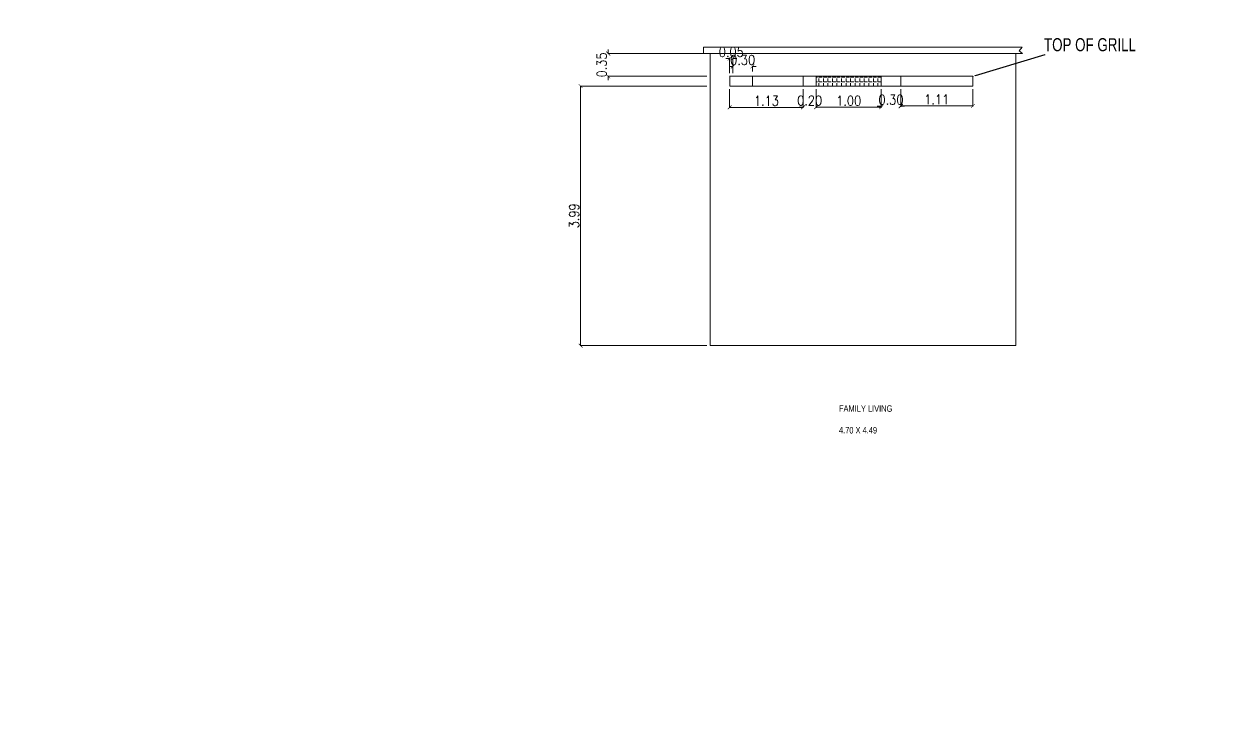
# Model space of a CAD drawing. Header units: centimetres. Extents: x -222850 to -5411, y 68875 to 74032.
# Drawn here: x -210617 to -208755, y 71100 to 72188 of the extents above; entities that cross this region are included whole.
import ezdxf
from ezdxf import colors
from ezdxf.entities.mleader import LeaderData, LeaderLine
from ezdxf.math import Vec2, Vec3

# ---------------------------------------------------------------- set-up
doc = ezdxf.new("R2010")
doc.units = ezdxf.units.CM
doc.header["$PDMODE"] = 34
doc.layers.add('A TEXT FRAME', color=253, linetype='Continuous')
doc.layers.add('TXT BM NME', color=102, linetype='Continuous', lineweight=13)
doc.styles.add('0672-x-Core Bldg A&B-Lvl-Typ$0$ROMANS', font='romans.shx', dxfattribs={"width": 0.85})
doc.styles.add('MAPLE', font='swisscl.ttf', dxfattribs={"height": 20})
doc.styles.add('sin 1 in 100', font='ARIALN.TTF', dxfattribs={"height": 10})
doc.styles.get("Standard").update_dxf_attribs({"font": 'arial.ttf'})
doc.dimstyles.new('A-AHAMED', dxfattribs={"dimscale": 50, "dimtxt": 0.3, "dimasz": 0.12, "dimexe": 0.015, "dimexo": 0.1, "dimgap": 0.05, "dimtad": 3, "dimlfac": 0.01, "dimrnd": 0.005, "dimzin": 1, "dimdsep": 46, "dimtxsty": '0672-x-Core Bldg A&B-Lvl-Typ$0$ROMANS', "dimblk": 'ARCHTICK', "dimcen": 0.5, "dimclrd": 8, "dimclre": 8, "dimclrt": 3, "dimadec": 0, "dimazin": 0, "dimtfac": 0.72, "dimtix": 1, "dimtofl": 0, "dimtmove": 1, "dimatfit": 3, "dimldrblk": 'DOTBLANK', "dimfxl": 1, "dimfxlon": 1, "dimtolj": 1, "dimtzin": 15, "dimlwd": 5, "dimlwe": 5, "dimarcsym": 0})

# ---------------------------------------------------------------- blocks, each defined once
blk = doc.blocks.new('_ArchTick')
at = {"color": 0, "linetype": 'ByBlock', "const_width": 0.15}
blk.add_lwpolyline([(-0.5, -0.5), (0.5, 0.5)], dxfattribs=at)
blk = doc.blocks.new('*D13')
at = {"layer": 'A TEXT FRAME', "color": 8, "linetype": 'ByBlock', "lineweight": 5, "transparency": 16777216}
for p, q in [((-5415.9, 71697.7), (-5429.1, 71697.7)), ((-5428.3, 71697.7), (-5428.3, 71522.3)), ((-5478.3, 71522.3), (-5427.6, 71522.3))]:
    blk.add_line(p, q, dxfattribs=at)
at = {"layer": 'Defpoints', "color": 0, "linetype": 'ByBlock', "transparency": 16777216}
for p in [(-5410.9, 71697.7), (-215115.2, 71522.3), (-5428.3, 71522.3)]:
    blk.add_point(p, dxfattribs=at)
at = {"layer": 'A TEXT FRAME', "color": 8, "linetype": 'ByBlock', "lineweight": 5, "transparency": 16777216, "xscale": 6, "yscale": 6, "zscale": 6}
for p, rotation in [((-5428.3, 71697.7), 90), ((-5428.3, 71522.3), 270)]:
    blk.add_blockref('_ArchTick', p, dxfattribs=dict(at, rotation=rotation))
at = {"layer": 'A TEXT FRAME', "color": 3, "linetype": 'ByBlock', "transparency": 16777216, "insert": (-5438.3, 71610), "char_height": 15, "attachment_point": 5, "rotation": 90, "style": '0672-x-Core Bldg A&B-Lvl-Typ$0$ROMANS'}
blk.add_mtext('\\A1;1.76', dxfattribs=at)
blk = doc.blocks.new('_DotBlank')
at = {"color": 0, "linetype": 'ByBlock', "lineweight": -2}
blk.add_line((-0.5, 0), (-1, 0), dxfattribs=at)
blk.add_circle((0, 0), 0.5, dxfattribs=at)
blk = doc.blocks.new('*D136')
at = {"layer": 'Defpoints', "color": 0, "linetype": 'ByBlock', "transparency": 16777216}
for p in [(-209761.7, 72092.8), (-209562.6, 72092.8), (-209562.6, 71693.8)]:
    blk.add_point(p, dxfattribs=at)
at = {"layer": 'TXT BM NME', "color": 8, "linetype": 'ByBlock', "lineweight": 5, "transparency": 16777216}
for p, q in [((-209567.6, 72092.8), (-209762.5, 72092.8)), ((-209761.7, 71693.8), (-209761.7, 72092.8)), ((-209567.6, 71693.8), (-209762.5, 71693.8))]:
    blk.add_line(p, q, dxfattribs=at)
at = {"layer": 'TXT BM NME', "color": 8, "linetype": 'ByBlock', "lineweight": 5, "transparency": 16777216, "xscale": 6, "yscale": 6, "zscale": 6}
for p, rotation in [((-209761.7, 72092.8), 90), ((-209761.7, 71693.8), 270)]:
    blk.add_blockref('_ArchTick', p, dxfattribs=dict(at, rotation=rotation))
at = {"layer": 'TXT BM NME', "color": 3, "linetype": 'ByBlock', "transparency": 16777216, "insert": (-209771.7, 71893.3), "char_height": 15, "attachment_point": 5, "rotation": 90, "style": '0672-x-Core Bldg A&B-Lvl-Typ$0$ROMANS'}
blk.add_mtext('\\A1;3.99', dxfattribs=at)
blk = doc.blocks.new('*D137')
at = {"layer": 'Defpoints', "color": 0, "linetype": 'ByBlock', "transparency": 16777216}
for p in [(-209562.6, 72142.8), (-209719.3, 72107.8), (-209562.6, 72107.8)]:
    blk.add_point(p, dxfattribs=at)
at = {"layer": 'TXT BM NME', "color": 8, "linetype": 'ByBlock', "lineweight": 5, "transparency": 16777216}
for p, q in [((-209567.6, 72142.8), (-209720, 72142.8)), ((-209719.3, 72142.8), (-209719.3, 72148.8)), ((-209567.6, 72107.8), (-209720, 72107.8)), ((-209719.3, 72107.8), (-209719.3, 72101.8))]:
    blk.add_line(p, q, dxfattribs=at)
at = {"layer": 'TXT BM NME', "color": 8, "linetype": 'ByBlock', "lineweight": 5, "transparency": 16777216, "xscale": 6, "yscale": 6, "zscale": 6}
for p, rotation in [((-209719.3, 72142.8), 270), ((-209719.3, 72107.8), 90)]:
    blk.add_blockref('_ArchTick', p, dxfattribs=dict(at, rotation=rotation))
at = {"layer": 'TXT BM NME', "color": 3, "linetype": 'ByBlock', "transparency": 16777216, "insert": (-209729.3, 72125.3), "char_height": 15, "attachment_point": 5, "rotation": 90, "style": '0672-x-Core Bldg A&B-Lvl-Typ$0$ROMANS'}
blk.add_mtext('\\A1;0.35', dxfattribs=at)
blk = doc.blocks.new('*D138')
at = {"layer": 'Defpoints', "color": 0, "linetype": 'ByBlock', "transparency": 16777216}
for p in [(-209527.6, 72135.2), (-209532.7, 72107.8), (-209527.6, 72107.8)]:
    blk.add_point(p, dxfattribs=at)
at = {"layer": 'TXT BM NME', "color": 8, "linetype": 'ByBlock', "lineweight": 5, "transparency": 16777216}
for p, q in [((-209532.7, 72135.2), (-209538.7, 72135.2)), ((-209532.7, 72112.8), (-209532.7, 72136)), ((-209527.6, 72112.8), (-209527.6, 72136)), ((-209527.6, 72135.2), (-209521.6, 72135.2))]:
    blk.add_line(p, q, dxfattribs=at)
at = {"layer": 'TXT BM NME', "color": 8, "linetype": 'ByBlock', "lineweight": 5, "transparency": 16777216, "xscale": 6, "yscale": 6, "zscale": 6}
blk.add_blockref('_ArchTick', (-209532.7, 72135.2), dxfattribs=at)
at = {"layer": 'TXT BM NME', "color": 8, "linetype": 'ByBlock', "lineweight": 5, "transparency": 16777216, "xscale": 6, "yscale": 6, "zscale": 6, "rotation": 180}
blk.add_blockref('_ArchTick', (-209527.6, 72135.2), dxfattribs=at)
at = {"layer": 'TXT BM NME', "color": 3, "linetype": 'ByBlock', "transparency": 16777216, "insert": (-209530.2, 72145.2), "char_height": 15, "attachment_point": 5, "style": '0672-x-Core Bldg A&B-Lvl-Typ$0$ROMANS'}
blk.add_mtext('\\A1;0.05', dxfattribs=at)
blk = doc.blocks.new('*D139')
at = {"layer": 'Defpoints', "color": 0, "linetype": 'ByBlock', "transparency": 16777216}
for p in [(-209532.7, 72092.8), (-209419.7, 72092.8), (-209419.7, 72060.1)]:
    blk.add_point(p, dxfattribs=at)
at = {"layer": 'TXT BM NME', "color": 8, "linetype": 'ByBlock', "lineweight": 5, "transparency": 16777216}
for p, q in [((-209532.7, 72087.8), (-209532.7, 72059.4)), ((-209419.7, 72087.8), (-209419.7, 72059.4)), ((-209532.7, 72060.1), (-209419.7, 72060.1))]:
    blk.add_line(p, q, dxfattribs=at)
at = {"layer": 'TXT BM NME', "color": 8, "linetype": 'ByBlock', "lineweight": 5, "transparency": 16777216, "xscale": 6, "yscale": 6, "zscale": 6, "rotation": 180}
blk.add_blockref('_ArchTick', (-209532.7, 72060.1), dxfattribs=at)
at = {"layer": 'TXT BM NME', "color": 8, "linetype": 'ByBlock', "lineweight": 5, "transparency": 16777216, "xscale": 6, "yscale": 6, "zscale": 6}
blk.add_blockref('_ArchTick', (-209419.7, 72060.1), dxfattribs=at)
at = {"layer": 'TXT BM NME', "color": 3, "linetype": 'ByBlock', "transparency": 16777216, "insert": (-209476.2, 72070.1), "char_height": 15, "attachment_point": 5, "style": '0672-x-Core Bldg A&B-Lvl-Typ$0$ROMANS'}
blk.add_mtext('\\A1;1.13', dxfattribs=at)
blk = doc.blocks.new('*D140')
at = {"layer": 'Defpoints', "color": 0, "linetype": 'ByBlock', "transparency": 16777216}
for p in [(-209419.7, 72092.8), (-209399.7, 72092.8), (-209399.7, 72060.5)]:
    blk.add_point(p, dxfattribs=at)
at = {"layer": 'TXT BM NME', "color": 8, "linetype": 'ByBlock', "lineweight": 5, "transparency": 16777216}
for p, q in [((-209419.7, 72087.8), (-209419.7, 72059.7)), ((-209399.7, 72087.8), (-209399.7, 72059.7)), ((-209419.7, 72060.5), (-209425.7, 72060.5)), ((-209399.7, 72060.5), (-209393.7, 72060.5))]:
    blk.add_line(p, q, dxfattribs=at)
at = {"layer": 'TXT BM NME', "color": 8, "linetype": 'ByBlock', "lineweight": 5, "transparency": 16777216, "xscale": 6, "yscale": 6, "zscale": 6}
blk.add_blockref('_ArchTick', (-209419.7, 72060.5), dxfattribs=at)
at = {"layer": 'TXT BM NME', "color": 8, "linetype": 'ByBlock', "lineweight": 5, "transparency": 16777216, "xscale": 6, "yscale": 6, "zscale": 6, "rotation": 180}
blk.add_blockref('_ArchTick', (-209399.7, 72060.5), dxfattribs=at)
at = {"layer": 'TXT BM NME', "color": 3, "linetype": 'ByBlock', "transparency": 16777216, "insert": (-209409.7, 72070.5), "char_height": 15, "attachment_point": 5, "style": '0672-x-Core Bldg A&B-Lvl-Typ$0$ROMANS'}
blk.add_mtext('\\A1;0.20', dxfattribs=at)
blk = doc.blocks.new('*D141')
at = {"layer": 'Defpoints', "color": 0, "linetype": 'ByBlock', "transparency": 16777216}
for p in [(-209399.7, 72092.8), (-209299.7, 72092.8), (-209299.7, 72060.3)]:
    blk.add_point(p, dxfattribs=at)
at = {"layer": 'TXT BM NME', "color": 8, "linetype": 'ByBlock', "lineweight": 5, "transparency": 16777216}
for p, q in [((-209399.7, 72087.8), (-209399.7, 72059.6)), ((-209299.7, 72087.8), (-209299.7, 72059.6)), ((-209399.7, 72060.3), (-209299.7, 72060.3))]:
    blk.add_line(p, q, dxfattribs=at)
at = {"layer": 'TXT BM NME', "color": 8, "linetype": 'ByBlock', "lineweight": 5, "transparency": 16777216, "xscale": 6, "yscale": 6, "zscale": 6, "rotation": 180}
blk.add_blockref('_ArchTick', (-209399.7, 72060.3), dxfattribs=at)
at = {"layer": 'TXT BM NME', "color": 8, "linetype": 'ByBlock', "lineweight": 5, "transparency": 16777216, "xscale": 6, "yscale": 6, "zscale": 6}
blk.add_blockref('_ArchTick', (-209299.7, 72060.3), dxfattribs=at)
at = {"layer": 'TXT BM NME', "color": 3, "linetype": 'ByBlock', "transparency": 16777216, "insert": (-209349.7, 72070.3), "char_height": 15, "attachment_point": 5, "style": '0672-x-Core Bldg A&B-Lvl-Typ$0$ROMANS'}
blk.add_mtext('\\A1;1.00', dxfattribs=at)
blk = doc.blocks.new('*D142')
at = {"layer": 'Defpoints', "color": 0, "linetype": 'ByBlock', "transparency": 16777216}
for p in [(-209299.7, 72092.8), (-209269.7, 72092.8), (-209269.7, 72061.8)]:
    blk.add_point(p, dxfattribs=at)
at = {"layer": 'TXT BM NME', "color": 8, "linetype": 'ByBlock', "lineweight": 5, "transparency": 16777216}
for p, q in [((-209299.7, 72087.8), (-209299.7, 72061.1)), ((-209269.7, 72087.8), (-209269.7, 72061.1)), ((-209299.7, 72061.8), (-209305.7, 72061.8)), ((-209269.7, 72061.8), (-209263.7, 72061.8))]:
    blk.add_line(p, q, dxfattribs=at)
at = {"layer": 'TXT BM NME', "color": 8, "linetype": 'ByBlock', "lineweight": 5, "transparency": 16777216, "xscale": 6, "yscale": 6, "zscale": 6}
blk.add_blockref('_ArchTick', (-209299.7, 72061.8), dxfattribs=at)
at = {"layer": 'TXT BM NME', "color": 8, "linetype": 'ByBlock', "lineweight": 5, "transparency": 16777216, "xscale": 6, "yscale": 6, "zscale": 6, "rotation": 180}
blk.add_blockref('_ArchTick', (-209269.7, 72061.8), dxfattribs=at)
at = {"layer": 'TXT BM NME', "color": 3, "linetype": 'ByBlock', "transparency": 16777216, "insert": (-209284.7, 72071.8), "char_height": 15, "attachment_point": 5, "style": '0672-x-Core Bldg A&B-Lvl-Typ$0$ROMANS'}
blk.add_mtext('\\A1;0.30', dxfattribs=at)
blk = doc.blocks.new('*D143')
at = {"layer": 'Defpoints', "color": 0, "linetype": 'ByBlock', "transparency": 16777216}
for p in [(-209269.7, 72092.8), (-209158.7, 72092.8), (-209158.7, 72062.3)]:
    blk.add_point(p, dxfattribs=at)
at = {"layer": 'TXT BM NME', "color": 8, "linetype": 'ByBlock', "lineweight": 5, "transparency": 16777216}
for p, q in [((-209269.7, 72087.8), (-209269.7, 72061.6)), ((-209158.7, 72087.8), (-209158.7, 72061.6)), ((-209269.7, 72062.3), (-209158.7, 72062.3))]:
    blk.add_line(p, q, dxfattribs=at)
at = {"layer": 'TXT BM NME', "color": 8, "linetype": 'ByBlock', "lineweight": 5, "transparency": 16777216, "xscale": 6, "yscale": 6, "zscale": 6, "rotation": 180}
blk.add_blockref('_ArchTick', (-209269.7, 72062.3), dxfattribs=at)
at = {"layer": 'TXT BM NME', "color": 8, "linetype": 'ByBlock', "lineweight": 5, "transparency": 16777216, "xscale": 6, "yscale": 6, "zscale": 6}
blk.add_blockref('_ArchTick', (-209158.7, 72062.3), dxfattribs=at)
at = {"layer": 'TXT BM NME', "color": 3, "linetype": 'ByBlock', "transparency": 16777216, "insert": (-209214.2, 72072.3), "char_height": 15, "attachment_point": 5, "style": '0672-x-Core Bldg A&B-Lvl-Typ$0$ROMANS'}
blk.add_mtext('\\A1;1.11', dxfattribs=at)
blk = doc.blocks.new('*D144')
at = {"layer": 'Defpoints', "color": 0, "linetype": 'ByBlock', "transparency": 16777216}
for p in [(-209497.7, 72123), (-209527.6, 72107.8), (-209497.7, 72110.2)]:
    blk.add_point(p, dxfattribs=at)
at = {"layer": 'TXT BM NME', "color": 8, "linetype": 'ByBlock', "lineweight": 5, "transparency": 16777216}
for p, q in [((-209527.6, 72123), (-209533.6, 72123)), ((-209527.6, 72112.8), (-209527.6, 72123.8)), ((-209497.7, 72115.2), (-209497.7, 72123.8)), ((-209497.7, 72123), (-209491.7, 72123))]:
    blk.add_line(p, q, dxfattribs=at)
at = {"layer": 'TXT BM NME', "color": 8, "linetype": 'ByBlock', "lineweight": 5, "transparency": 16777216, "xscale": 6, "yscale": 6, "zscale": 6}
blk.add_blockref('_ArchTick', (-209527.6, 72123), dxfattribs=at)
at = {"layer": 'TXT BM NME', "color": 8, "linetype": 'ByBlock', "lineweight": 5, "transparency": 16777216, "xscale": 6, "yscale": 6, "zscale": 6, "rotation": 180}
blk.add_blockref('_ArchTick', (-209497.7, 72123), dxfattribs=at)
at = {"layer": 'TXT BM NME', "color": 3, "linetype": 'ByBlock', "transparency": 16777216, "insert": (-209512.7, 72133), "char_height": 15, "attachment_point": 5, "style": '0672-x-Core Bldg A&B-Lvl-Typ$0$ROMANS'}
blk.add_mtext('\\A1;0.30', dxfattribs=at)
blk = doc.blocks.new('*D151')
at = {"layer": 'Defpoints', "color": 0, "linetype": 'ByBlock', "transparency": 16777216}
for p in [(-208700.6, 73159.8), (-208535.1, 73159.8), (-208535.1, 73048.7), (-209829.8, 70879.7), (-209702.3, 70879.7), (-209702.3, 70537.7)]:
    blk.add_point(p, dxfattribs=at)
at = {"layer": 'TXT BM NME', "color": 8, "linetype": 'ByBlock', "lineweight": 5, "transparency": 16777216}
for p, q in [((-208540.1, 73159.8), (-208701.3, 73159.8)), ((-208700.6, 73048.7), (-208700.6, 73159.8)), ((-208540.1, 73048.7), (-208701.3, 73048.7)), ((-209707.3, 70879.7), (-209830.5, 70879.7)), ((-209829.8, 70537.7), (-209829.8, 70879.7)), ((-209707.3, 70537.7), (-209830.5, 70537.7))]:
    blk.add_line(p, q, dxfattribs=at)
at = {"layer": 'TXT BM NME', "color": 8, "linetype": 'ByBlock', "lineweight": 5, "transparency": 16777216, "xscale": 6, "yscale": 6, "zscale": 6}
for p, rotation in [((-208700.6, 73159.8), 90), ((-208700.6, 73048.7), 270), ((-209829.8, 70879.7), 90), ((-209829.8, 70537.7), 270)]:
    blk.add_blockref('_ArchTick', p, dxfattribs=dict(at, rotation=rotation))
at = {"layer": 'TXT BM NME', "color": 3, "linetype": 'ByBlock', "transparency": 16777216, "char_height": 15, "attachment_point": 5, "rotation": 90, "style": '0672-x-Core Bldg A&B-Lvl-Typ$0$ROMANS'}
for s, insert in [('\\A1;1.11', (-208710.6, 73104.2)), ('\\A1;3.42', (-209839.8, 70708.7))]:
    blk.add_mtext(s, dxfattribs=dict(at, insert=insert))
blk = doc.blocks.new('*D152')
at = {"layer": 'Defpoints', "color": 0, "linetype": 'ByBlock', "transparency": 16777216}
for p in [(-208505.1, 73140.8), (-208393.1, 73140.8), (-208393.1, 73103), (-209973.6, 70040.3), (-209727.9, 70040.3), (-209727.9, 69694.3)]:
    blk.add_point(p, dxfattribs=at)
at = {"layer": 'TXT BM NME', "color": 8, "linetype": 'ByBlock', "lineweight": 5, "transparency": 16777216}
for p, q in [((-208505.1, 73135.8), (-208505.1, 73102.3)), ((-208393.1, 73135.8), (-208393.1, 73102.3)), ((-208505.1, 73103), (-208393.1, 73103)), ((-209732.9, 70040.3), (-209974.3, 70040.3)), ((-209973.6, 69694.3), (-209973.6, 70040.3)), ((-209732.9, 69694.3), (-209974.3, 69694.3))]:
    blk.add_line(p, q, dxfattribs=at)
at = {"layer": 'TXT BM NME', "color": 8, "linetype": 'ByBlock', "lineweight": 5, "transparency": 16777216, "xscale": 6, "yscale": 6, "zscale": 6}
for p, rotation in [((-208505.1, 73103), 180), ((-209973.6, 70040.3), 90), ((-209973.6, 69694.3), 270)]:
    blk.add_blockref('_ArchTick', p, dxfattribs=dict(at, rotation=rotation))
blk.add_blockref('_ArchTick', (-208393.1, 73103), dxfattribs=at)
at = {"layer": 'TXT BM NME', "color": 3, "linetype": 'ByBlock', "transparency": 16777216, "insert": (-208449.1, 73113), "char_height": 15, "attachment_point": 5, "style": '0672-x-Core Bldg A&B-Lvl-Typ$0$ROMANS'}
blk.add_mtext('\\A1;1.12', dxfattribs=at)
at = {"layer": 'TXT BM NME', "color": 3, "linetype": 'ByBlock', "transparency": 16777216, "insert": (-209983.6, 69867.3), "char_height": 15, "attachment_point": 5, "rotation": 90, "style": '0672-x-Core Bldg A&B-Lvl-Typ$0$ROMANS'}
blk.add_mtext('\\A1;3.46', dxfattribs=at)
blk = doc.blocks.new('*D153')
at = {"layer": 'Defpoints', "color": 0, "linetype": 'ByBlock', "transparency": 16777216}
for p in [(-208393.1, 73140.8), (-208373.1, 73140.8), (-208373.1, 73102.1), (-209197.3, 70144.3), (-209033.9, 70144.3), (-209197.3, 70040.3)]:
    blk.add_point(p, dxfattribs=at)
at = {"layer": 'TXT BM NME', "color": 8, "linetype": 'ByBlock', "lineweight": 5, "transparency": 16777216}
for p, q in [((-208393.1, 73135.8), (-208393.1, 73101.3)), ((-208373.1, 73135.8), (-208373.1, 73101.3)), ((-208393.1, 73102.1), (-208399.1, 73102.1)), ((-208373.1, 73102.1), (-208367.1, 73102.1)), ((-209192.3, 70144.3), (-209033.1, 70144.3)), ((-209033.9, 70040.3), (-209033.9, 70144.3)), ((-209192.3, 70040.3), (-209033.1, 70040.3))]:
    blk.add_line(p, q, dxfattribs=at)
at = {"layer": 'TXT BM NME', "color": 8, "linetype": 'ByBlock', "lineweight": 5, "transparency": 16777216, "xscale": 6, "yscale": 6, "zscale": 6}
blk.add_blockref('_ArchTick', (-208393.1, 73102.1), dxfattribs=at)
for p, rotation in [((-208373.1, 73102.1), 180), ((-209033.9, 70144.3), 90), ((-209033.9, 70040.3), 270)]:
    blk.add_blockref('_ArchTick', p, dxfattribs=dict(at, rotation=rotation))
at = {"layer": 'TXT BM NME', "color": 3, "linetype": 'ByBlock', "transparency": 16777216, "insert": (-208383.1, 73112.1), "char_height": 15, "attachment_point": 5, "style": '0672-x-Core Bldg A&B-Lvl-Typ$0$ROMANS'}
blk.add_mtext('\\A1;0.20', dxfattribs=at)
at = {"layer": 'TXT BM NME', "color": 3, "linetype": 'ByBlock', "transparency": 16777216, "insert": (-209043.9, 70092.3), "char_height": 15, "attachment_point": 5, "rotation": 90, "style": '0672-x-Core Bldg A&B-Lvl-Typ$0$ROMANS'}
blk.add_mtext('\\A1;1.04', dxfattribs=at)
blk = doc.blocks.new('*D155')
at = {"layer": 'Defpoints', "color": 0, "linetype": 'ByBlock', "transparency": 16777216}
for p in [(-208253.1, 73140.8), (-208045.1, 73140.8), (-208045.1, 73093), (-209919, 69339.2), (-209752, 69339.2), (-209752, 68989.2)]:
    blk.add_point(p, dxfattribs=at)
at = {"layer": 'TXT BM NME', "color": 8, "linetype": 'ByBlock', "lineweight": 5, "transparency": 16777216}
for p, q in [((-208253.1, 73135.8), (-208253.1, 73092.3)), ((-208045.1, 73135.8), (-208045.1, 73092.3)), ((-208253.1, 73093), (-208045.1, 73093)), ((-209757, 69339.2), (-209919.8, 69339.2)), ((-209919, 68989.2), (-209919, 69339.2)), ((-209757, 68989.2), (-209919.8, 68989.2))]:
    blk.add_line(p, q, dxfattribs=at)
at = {"layer": 'TXT BM NME', "color": 8, "linetype": 'ByBlock', "lineweight": 5, "transparency": 16777216, "xscale": 6, "yscale": 6, "zscale": 6}
for p, rotation in [((-208253.1, 73093), 180), ((-209919, 69339.2), 90), ((-209919, 68989.2), 270)]:
    blk.add_blockref('_ArchTick', p, dxfattribs=dict(at, rotation=rotation))
blk.add_blockref('_ArchTick', (-208045.1, 73093), dxfattribs=at)
at = {"layer": 'TXT BM NME', "color": 3, "linetype": 'ByBlock', "transparency": 16777216, "insert": (-208149.1, 73103), "char_height": 15, "attachment_point": 5, "style": '0672-x-Core Bldg A&B-Lvl-Typ$0$ROMANS'}
blk.add_mtext('\\A1;2.08', dxfattribs=at)
at = {"layer": 'TXT BM NME', "color": 3, "linetype": 'ByBlock', "transparency": 16777216, "insert": (-209929, 69164.2), "char_height": 15, "attachment_point": 5, "rotation": 90, "style": '0672-x-Core Bldg A&B-Lvl-Typ$0$ROMANS'}
blk.add_mtext('\\A1;3.50', dxfattribs=at)
blk = doc.blocks.new('*D156')
at = {"layer": 'Defpoints', "color": 0, "linetype": 'ByBlock', "transparency": 16777216}
for p in [(-208535.1, 72743.8), (-207865.1, 72743.8), (-207865.1, 72632.1), (-209829.2, 69357.7), (-209722, 69357.7), (-209722, 69339.2)]:
    blk.add_point(p, dxfattribs=at)
at = {"layer": 'TXT BM NME', "color": 8, "linetype": 'ByBlock', "lineweight": 5, "transparency": 16777216}
for p, q in [((-208535.1, 72738.8), (-208535.1, 72631.3)), ((-207865.1, 72738.8), (-207865.1, 72631.3)), ((-208535.1, 72632.1), (-207865.1, 72632.1)), ((-209829.2, 69357.7), (-209829.2, 69363.7)), ((-209727, 69357.7), (-209830, 69357.7)), ((-209727, 69339.2), (-209830, 69339.2)), ((-209829.2, 69339.2), (-209829.2, 69333.2))]:
    blk.add_line(p, q, dxfattribs=at)
at = {"layer": 'TXT BM NME', "color": 8, "linetype": 'ByBlock', "lineweight": 5, "transparency": 16777216, "xscale": 6, "yscale": 6, "zscale": 6}
for p, rotation in [((-208535.1, 72632.1), 180), ((-209829.2, 69357.7), 270), ((-209829.2, 69339.2), 90)]:
    blk.add_blockref('_ArchTick', p, dxfattribs=dict(at, rotation=rotation))
blk.add_blockref('_ArchTick', (-207865.1, 72632.1), dxfattribs=at)
at = {"layer": 'TXT BM NME', "color": 3, "linetype": 'ByBlock', "transparency": 16777216, "insert": (-208200.1, 72642.1), "char_height": 15, "attachment_point": 5, "style": '0672-x-Core Bldg A&B-Lvl-Typ$0$ROMANS'}
blk.add_mtext('\\A1;6.70', dxfattribs=at)
at = {"layer": 'TXT BM NME', "color": 3, "linetype": 'ByBlock', "transparency": 16777216, "insert": (-209839.2, 69348.5), "char_height": 15, "attachment_point": 5, "rotation": 90, "style": '0672-x-Core Bldg A&B-Lvl-Typ$0$ROMANS'}
blk.add_mtext('\\A1;0.19', dxfattribs=at)

msp = doc.modelspace()

# ---------------------------------------------------------------- hatches: boundary and pattern name
at = {"layer": 'TXT BM NME', "linetype": 'ByBlock'}
h = msp.add_hatch(dxfattribs=at)
h.set_pattern_fill('ANGLE', color=2)
h.set_pattern_definition([(0, (77.527, 2270.315), (0, 6.985), [5.08, -1.905]), (90, (77.527, 2270.315), (-6.985, 4e-16), [5.08, -1.905])])
h.paths.add_polyline_path([(-209399.738, 72107.826), (-209399.738, 72092.826), (-209299.738, 72092.826), (-209299.738, 72107.826)])

# ---------------------------------------------------------------- linework, layer by layer
at = {"layer": 'TXT BM NME', "color": 0, "linetype": 'ByBlock'}
for p, q in [((-209572.883, 72142.826), (-209572.883, 72152.826)), ((-209572.883, 72152.826), (-209082.883, 72152.826)), ((-209562.604, 72142.826), (-209572.883, 72142.826)), ((-209092.604, 72142.826), (-209562.604, 72142.826)), ((-209562.604, 72142.826), (-209562.604, 71693.826)), ((-209092.604, 71693.826), (-209092.604, 72142.826)), ((-209092.604, 72142.826), (-209082.497, 72142.826)), ((-209087.603, 72147.136), (-209082.883, 72152.826)), ((-209082.497, 72142.826), (-209087.603, 72147.136)), ((-209562.604, 72092.826), (-209562.604, 72107.826)), ((-209532.738, 72107.826), (-209158.738, 72107.826)), ((-209532.604, 72092.826), (-209532.604, 72107.826)), ((-209497.701, 72107.826), (-209497.701, 72092.826)), ((-209419.738, 72092.826), (-209419.738, 72107.826)), ((-209399.738, 72092.826), (-209399.738, 72107.826)), ((-209299.738, 72092.826), (-209299.738, 72107.826)), ((-209269.738, 72092.826), (-209269.738, 72107.826)), ((-209158.738, 72092.826), (-209158.738, 72107.826)), ((-209532.604, 72092.826), (-209158.738, 72092.826)), ((-209419.738, 72092.826), (-209399.738, 72092.826)), ((-209562.604, 71693.826), (-209092.604, 71693.826))]:
    msp.add_line(p, q, dxfattribs=at)

# ---------------------------------------------------------------- texts
at = {"layer": 'TXT BM NME', "color": 0, "linetype": 'ByBlock', "attachment_point": 1}
for s, width, insert, char_height, style in [('\\PTOP OF GRILL', 154.88597, (-209049.522, 72199.778), 20, 'MAPLE'), ('FAMILY LIVING\\P\\P4.70 X 4.49', 875.87091, (-209364.669, 71602.026), 10, 'sin 1 in 100')]:
    msp.add_mtext_dynamic_manual_height_columns(s, width=width, gutter_width=12.5, heights=[0], dxfattribs=dict(at, insert=insert, char_height=char_height, style=style))

# ---------------------------------------------------------------- dimensions: what is measured, and where the dimension line sits
at = {"layer": 'A TEXT FRAME', "color": 244, "linetype": 'ByBlock', "true_color": 0x991b1e}
dim = msp.add_linear_dim(base=(-5428.301, 71522.259), p1=(-5410.939, 71697.709), p2=(-215115.194, 71522.259), angle=90, dimstyle='A-AHAMED', dxfattribs=at)
dim.commit()
dim.dimension.update_dxf_attribs({"geometry": '*D13', "text_midpoint": (-5438.301, 71609.984)})
at = {"layer": 'TXT BM NME', "color": 0, "linetype": 'ByBlock'}
for base, p1, p2, picture, middle in [((-208700.561, 73159.767), (-208535.129, 73048.698), (-208535.129, 73159.767), '*D151', (-208710.561, 73104.233)), ((-209829.792, 70879.728), (-209702.311, 70537.728), (-209702.311, 70879.728), '*D151', (-209839.792, 70708.728)), ((-209973.559, 70040.332), (-209727.871, 69694.332), (-209727.871, 70040.332), '*D152', (-209983.559, 69867.332)), ((-209919.041, 69339.225), (-209752.027, 68989.225), (-209752.027, 69339.225), '*D155', (-209929.041, 69164.225)), ((-209033.859, 70144.332), (-209197.282, 70040.332), (-209197.282, 70144.332), '*D153', (-209043.859, 70092.332)), ((-209829.20255884, 69357.724674128), (-209722.027171123, 69339.224674128), (-209722.027171123, 69357.724674128), '*D156', (-209839.20255884, 69348.474674128)), ((-209719.27, 72107.826), (-209562.604, 72142.826), (-209562.604, 72107.826), '*D137', (-209729.27, 72125.326)), ((-209761.717, 72092.826), (-209562.604, 71693.826), (-209562.604, 72092.826), '*D136', (-209771.717, 71893.326))]:
    dim = msp.add_linear_dim(base=base, p1=p1, p2=p2, angle=90, dimstyle='A-AHAMED', override={"dimfxl": 100}, dxfattribs=at)
    dim.commit()
    dim.dimension.update_dxf_attribs({"geometry": picture, "text_midpoint": middle})
for base, p1, p2, picture, middle in [((-208393.129, 73103), (-208505.129, 73140.767), (-208393.129, 73140.767), '*D152', (-208449.129, 73113)), ((-208045.129, 73093.016), (-208253.129, 73140.767), (-208045.129, 73140.767), '*D155', (-208149.129, 73103.016)), ((-208373.129, 73102.065), (-208393.129, 73140.767), (-208373.129, 73140.767), '*D153', (-208383.129, 73112.065)), ((-207865.129, 72632.082), (-208535.129, 72743.767), (-207865.129, 72743.767), '*D156', (-208200.129, 72642.082)), ((-209527.604, 72135.201), (-209532.738, 72107.826), (-209527.604, 72107.826), '*D138', (-209530.171, 72145.201)), ((-209497.701, 72123.034), (-209527.604, 72107.826), (-209497.701, 72110.238), '*D144', (-209512.653, 72133.034)), ((-209419.738, 72060.137), (-209532.738, 72092.826), (-209419.738, 72092.826), '*D139', (-209476.238, 72070.137)), ((-209399.738, 72060.469), (-209419.738, 72092.826), (-209399.738, 72092.826), '*D140', (-209409.738, 72070.469)), ((-209299.738, 72060.321), (-209399.738, 72092.826), (-209299.738, 72092.826), '*D141', (-209349.738, 72070.321)), ((-209269.738, 72061.819), (-209299.738, 72092.826), (-209269.738, 72092.826), '*D142', (-209284.738, 72071.819)), ((-209158.738, 72062.306), (-209269.738, 72092.826), (-209158.738, 72092.826), '*D143', (-209214.238, 72072.306))]:
    dim = msp.add_linear_dim(base=base, p1=p1, p2=p2, dimstyle='A-AHAMED', override={"dimfxl": 100}, dxfattribs=at)
    dim.commit()
    dim.dimension.update_dxf_attribs({"geometry": picture, "text_midpoint": middle})

# ---------------------------------------------------------------- leaders
ml = msp.add_multileader_mtext('Standard', dxfattribs=at)
ml.set_content('')
ml.set_leader_properties()
ml.build(insert=Vec2(0, 0))
ml.multileader.update_dxf_attribs({"text_right_attachment_type": 6, "dogleg_length": 0.36})
ctx = ml.context
ctx.base_point, ctx.plane_origin = Vec3(-209047.502, 72141.484), Vec3(-209158.738, 72107.826)
ctx.right_attachment = 6
notes = []
notes.append((ctx, [(0, (1, 1, 0), (-209047.862, 72141.484), (1, 0), 0.36, [(0, [(-209158.738, 72107.826)], 0, [])])]))
ctx.mtext.insert, ctx.mtext.flow_direction = Vec3(-209045.502, 72143.484), 5
for ctx, leaders in notes:
    for number, flags, end, landing, length, lines in leaders:
        leader = LeaderData()
        leader.index, (leader.has_last_leader_line, leader.has_dogleg_vector, leader.attachment_direction) = number, flags
        leader.last_leader_point, leader.dogleg_vector, leader.dogleg_length = Vec3(end), Vec3(landing), length
        for number, points, colour, breaks in lines:
            line = LeaderLine()
            line.index, line.vertices, line.color, line.breaks = number, Vec3.list(points), colors.encode_raw_color(colour), breaks
            leader.lines.append(line)
        ctx.leaders.append(leader)

doc.saveas('drawing.dxf')
